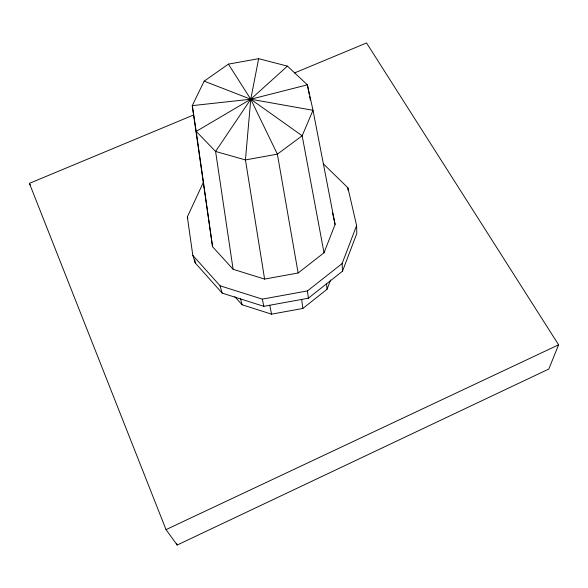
<?xml version="1.0" encoding="UTF-8"?>
<svg xmlns="http://www.w3.org/2000/svg" width="588" height="588" viewBox="0 0 588 588"><rect width="100%" height="100%" fill="white"/><g stroke="black" fill="none" stroke-linecap="round" stroke-linejoin="round"><path stroke-width="0.88" d="M258.654 58.675L250.767 99.225L245.439 159.929L264.6 279.087L298.131 272.986L324.01 252.774L335.094 224.462L313.007 110.287L307.392 84.841L287.429 66.128L258.654 58.675L228.394 64.136L204.168 81.151L192.254 105.634L212.555 246.725L233.12 269.297L264.6 279.087M203.213 182.67L187.351 216.921L192.805 255.324L195.223 262.917L222.146 293.103L263.836 306.326L308.34 298.219L342.503 271.193L356.791 233.554L356.607 225.564L347.912 187.792L323.393 163.876M342.503 271.193L342.113 263.586L356.607 225.564M234.81 296.683L242.065 304.768L271.538 314.154L302.864 308.45L327.024 289.296L330.574 280.035M294.544 72.941L366.552 42.961L558.6 344.811L548.832 369.021L177.157 545.039L166.029 529.626L29.4 183.36L193.739 114.925M287.429 66.128L250.767 99.225L196.216 131.403L212.555 246.725M192.805 255.324L220.066 285.79L262.321 299.13L307.458 290.913L342.113 263.586M166.029 529.626L558.6 344.811M204.168 81.151L250.767 99.225L313.007 110.287L302.173 135.784L277.367 154.144L245.439 159.929L215.59 151.454L196.216 131.403L192.254 105.634L250.767 99.225L307.392 84.841L309.303 94.705M228.394 64.136L250.767 99.225L277.367 154.144L298.131 272.986M29.4 183.36L30.267 184.963M176.481 543.334L177.157 545.039M187.351 216.921L187.837 218.508M220.066 285.79L222.146 293.103M240.551 298.77L242.065 304.768M332.573 212.929L335.094 224.462M262.321 299.13L263.836 306.326M269.774 305.238L271.538 314.154M309.648 96.498L310.339 100.092M324.01 252.774L302.173 135.784L250.767 99.225L215.59 151.454L233.12 269.297M194.701 259.301L195.223 262.917M301.659 299.432L302.864 308.45M307.458 290.913L308.34 298.219M326.583 283.997L327.024 289.296M347.912 187.792L348 190.299"/></g></svg>
